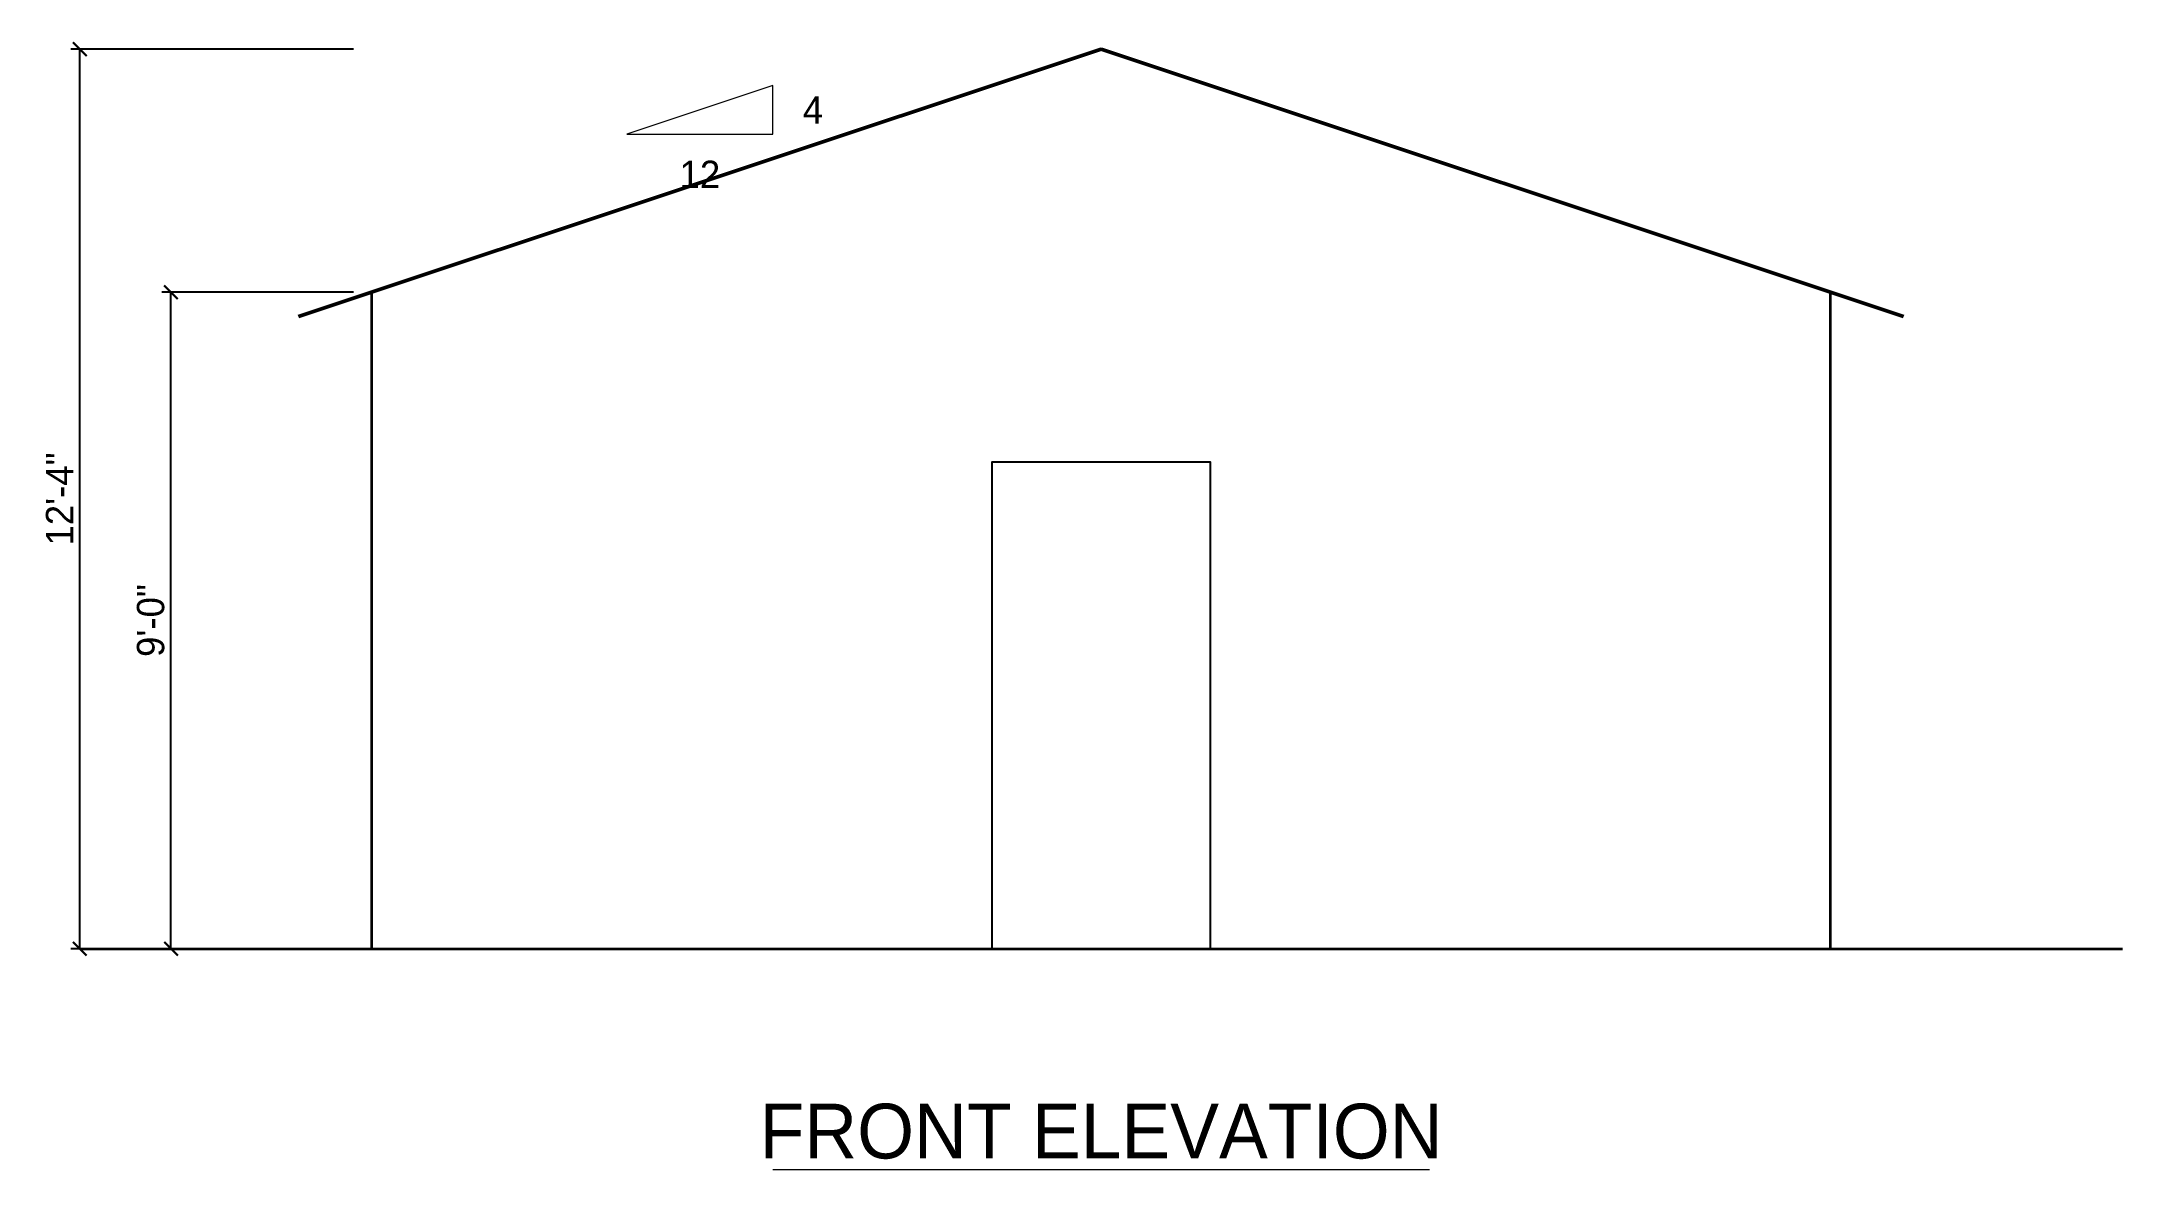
# Model space of a CAD drawing. Header units: metres. Extents: x -4.5 to 24, y -3 to 12.4.
import ezdxf
from ezdxf.enums import TextEntityAlignment as Align

# ---------------------------------------------------------------- set-up
doc = ezdxf.new("R2010")
doc.units = ezdxf.units.M
for name, color, linetype, lineweight in [('A-ANNO-DIMS', 3, 'Continuous', 13), ('A-ANNO-TEXT', 7, 'Continuous', 18), ('A-DOOR', 4, 'Continuous', 25), ('A-ELEV', 7, 'Continuous', 35), ('A-ROOF', 7, 'Continuous', 50)]:
    doc.layers.add(name, color=color, linetype=linetype, lineweight=lineweight)
doc.dimstyles.new('CODEFRAME', dxfattribs={"dimtxt": 0.375, "dimasz": 0.1875, "dimexe": 0.125, "dimexo": 0.25, "dimgap": 0.09, "dimtad": 1, "dimdec": 1, "dimblk": 'ARCHTICK', "dimcen": 2.5, "dimazin": 3, "dimtfac": 1, "dimtmove": 0, "dimatfit": 3})

# ---------------------------------------------------------------- blocks, each defined once
blk = doc.blocks.new('_ARCHTICK')
at = {"color": 0, "linetype": 'BYBLOCK', "const_width": 0.15}
blk.add_lwpolyline([(-0.5, -0.5), (0.5, 0.5)], dxfattribs=at)

msp = doc.modelspace()

# ---------------------------------------------------------------- linework, layer by layer
at = {"layer": 'A-ANNO-TEXT'}
for p, q in [((5.5, 11.833), (3.5, 11.167)), ((5.5, 11.167), (5.5, 11.833)), ((3.5, 11.167), (5.5, 11.167)), ((5.5, -3.025), (14.5, -3.025))]:
    msp.add_line(p, q, dxfattribs=at)
at = {"layer": 'A-DOOR'}
msp.add_lwpolyline([(8.5, 0), (11.5, 0), (11.5, 6.67), (8.5, 6.67)], close=True, dxfattribs=at)
at = {"layer": 'A-ELEV'}
msp.add_line((-4, 0), (24, 0), dxfattribs=at)
msp.add_lwpolyline([(0, 0), (20, 0), (20, 9), (10, 12.333), (0, 9)], close=True, dxfattribs=at)
at = {"layer": 'A-ROOF'}
for p, q in [((-1, 8.667), (10, 12.333)), ((10, 12.333), (21, 8.667))]:
    msp.add_line(p, q, dxfattribs=at)

# ---------------------------------------------------------------- texts
at = {"layer": 'A-ANNO-TEXT'}
for s, height, p in [('4', 0.375, (6.05, 11.5)), ('12', 0.375, (4.5, 10.617)), ('FRONT ELEVATION', 0.75, (10, -2.5))]:
    msp.add_text(s, height=height, dxfattribs=at).set_placement(p, align=Align.MIDDLE_CENTER)

# ---------------------------------------------------------------- dimensions: what is measured, and where the dimension line sits
at = {"layer": 'A-ANNO-DIMS'}
for base, p2, text in [((-4, 0), (0, 12.333), '12\'-4"'), ((-2.75, 0), (0, 9), '9\'-0"')]:
    msp.add_linear_dim(base=base, p1=(0, 0), p2=p2, angle=90, text=text, dimstyle='CODEFRAME', dxfattribs=at).render()

doc.saveas('drawing.dxf')
